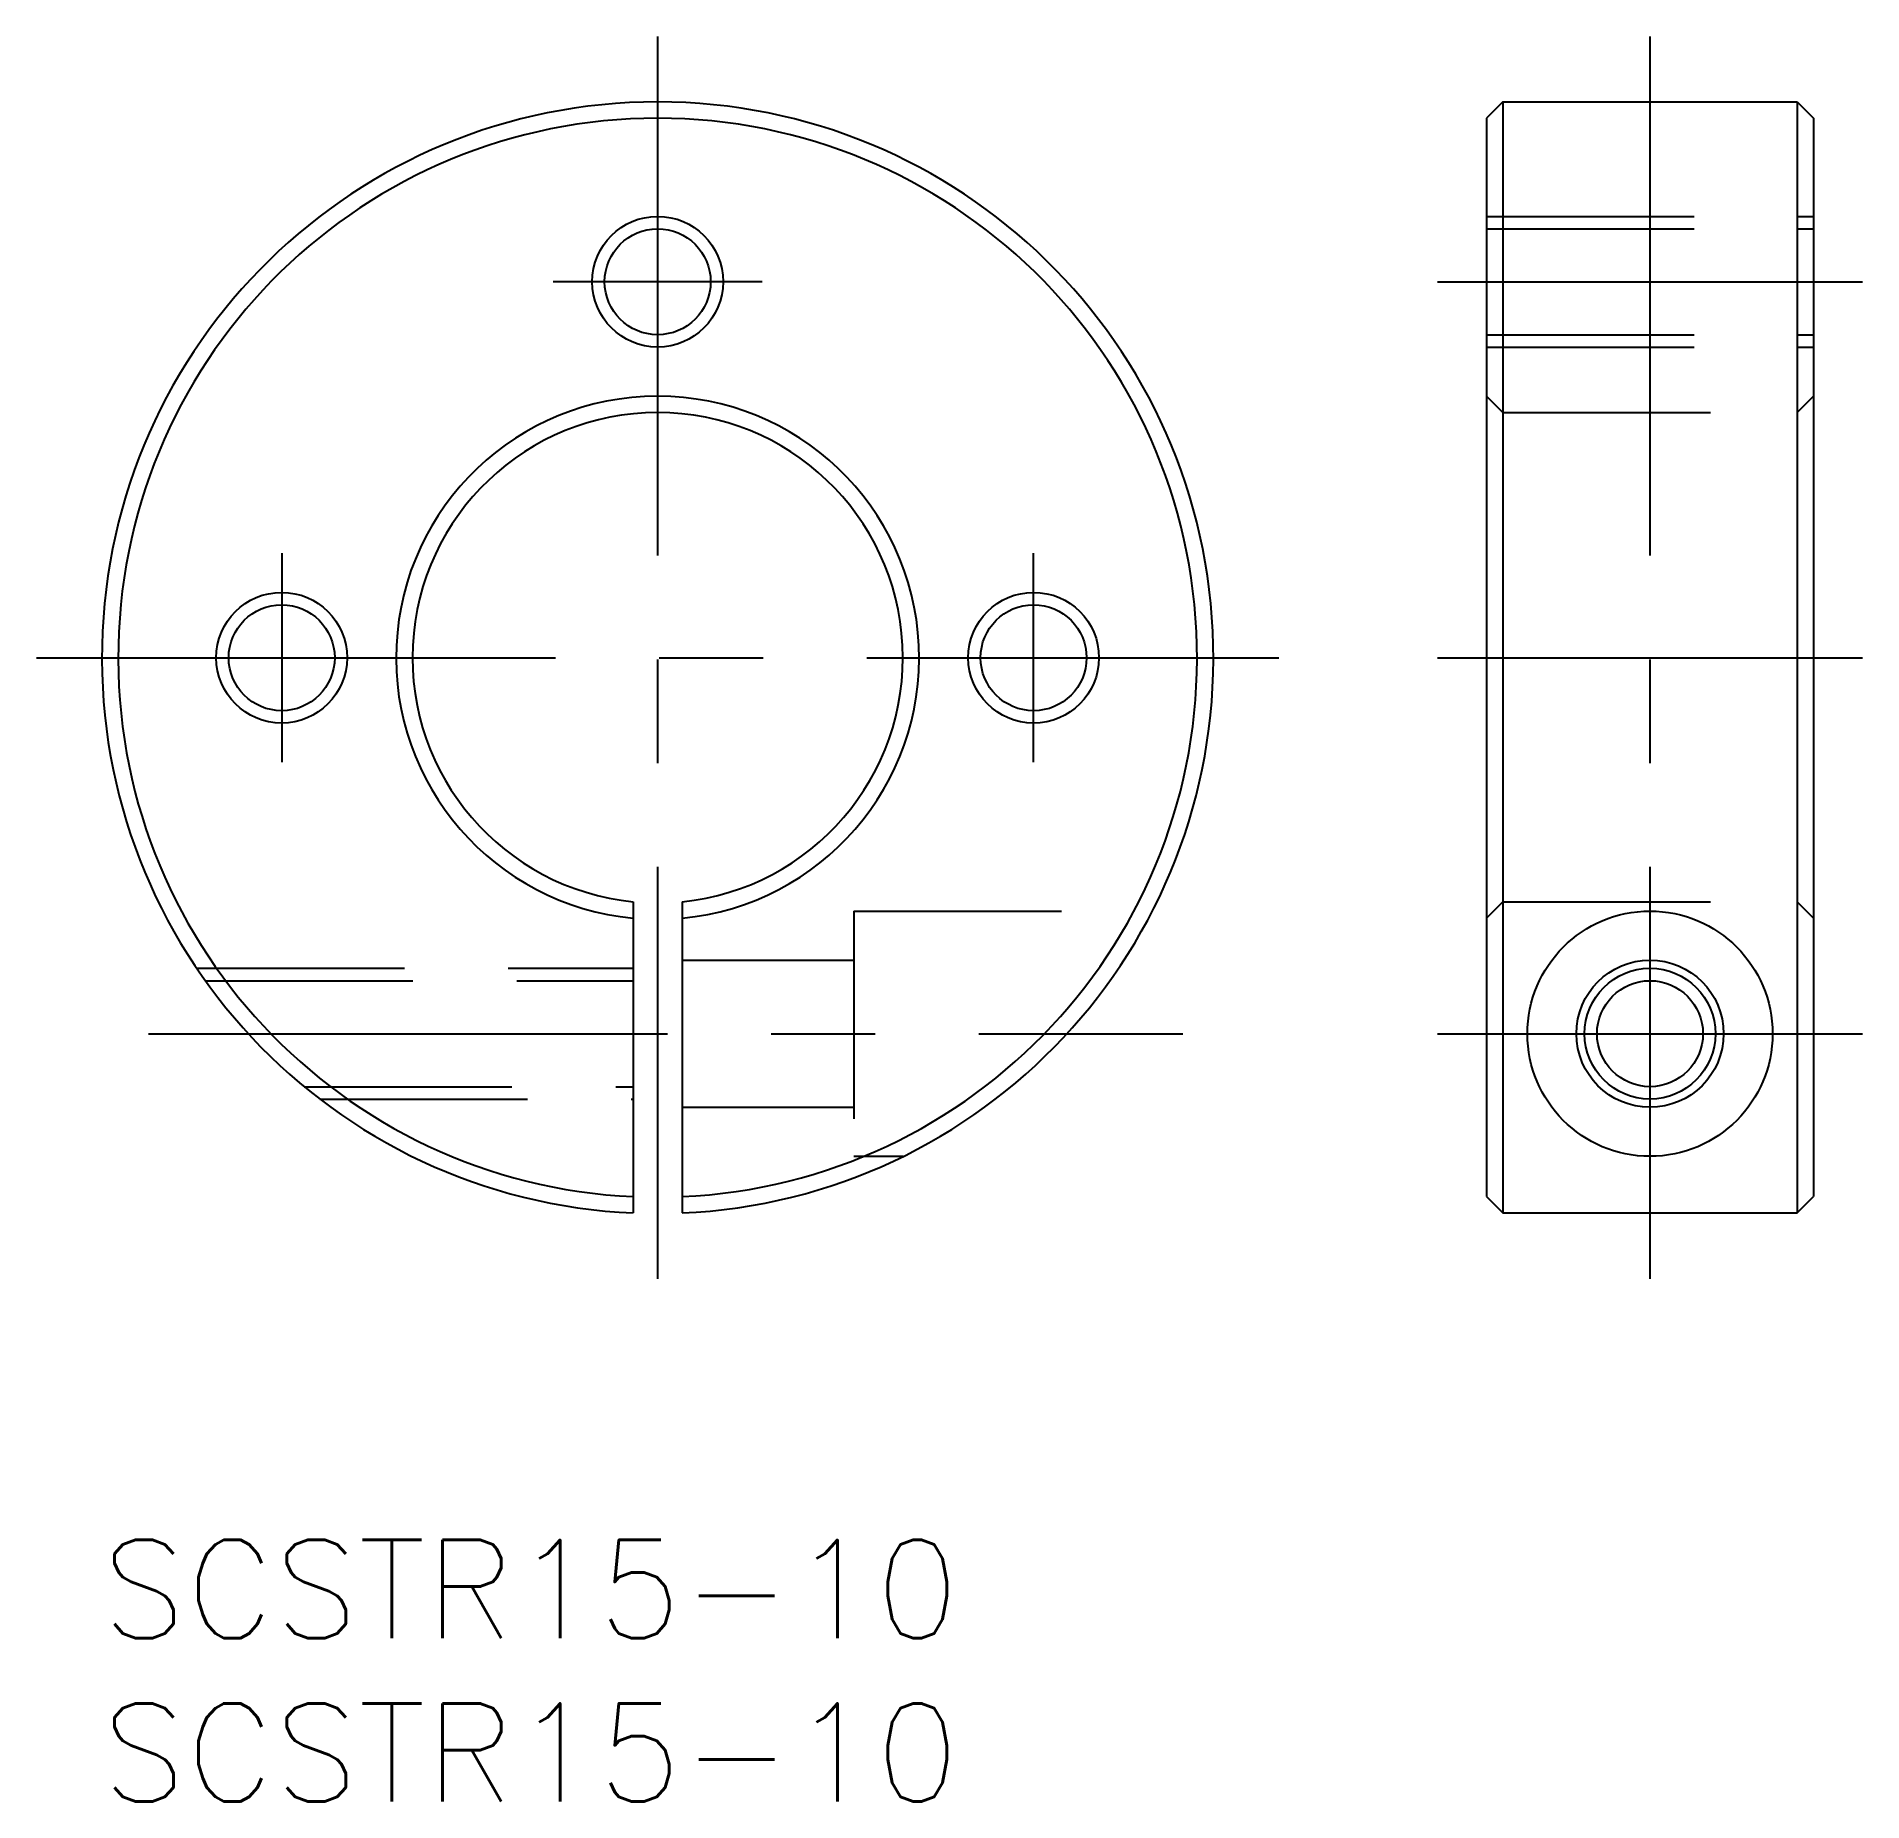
# Model space of a CAD drawing. Extents: x -2 to 53.9, y -8 to 46.
import ezdxf

# ---------------------------------------------------------------- set-up
doc = ezdxf.new("R2010")
doc.units = 0
doc.header["$LTSCALE"] = 0.5
doc.linetypes.add('CENTER', pattern=[50.8, 31.75, -6.35, 6.35, -6.35])
doc.linetypes.add('DASHED', pattern=[19.05, 12.7, -6.35])
for name, color, linetype in [('MSM_CENTER', 1, 'CENTER'), ('MSM_CONTINUOUS', 7, 'CONTINUOUS'), ('MSM_DASHED', 4, 'DASHED'), ('MSM_NARROW', 5, 'CONTINUOUS'), ('MSM_PART_NUMBER', 7, 'CONTINUOUS')]:
    doc.layers.add(name, color=color, linetype=linetype)
doc.styles.get("Standard").update_dxf_attribs({"font": 'txt.shx', "height": 3, "bigfont": 'bigfont.shx'})

# ---------------------------------------------------------------- blocks, each defined once
blk = doc.blocks.new('*U3')
at = {"layer": 'MSM_PART_NUMBER'}
blk.add_text('SCSTR15-10', height=3, dxfattribs=at).set_placement((0, -3))
blk = doc.blocks.new('*U4')
at = {"layer": 'MSM_PART_NUMBER'}
blk.add_text('SCSTR15-10', height=3, dxfattribs=at).set_placement((0, -8))

msp = doc.modelspace()

# ---------------------------------------------------------------- linework, layer by layer
at = {"layer": 'MSM_CENTER'}
for p, q in [((17, 45.983), (17, 7.983)), ((47.355, 45.983), (47.355, 7.983)), ((20.193, 38.483), (13.807, 38.483)), ((40.855, 38.483), (53.855, 38.483)), ((5.5, 30.177), (5.5, 23.79)), ((28.5, 23.79), (28.5, 30.177)), ((-2, 26.983), (36, 26.983)), ((40.855, 26.983), (53.855, 26.983)), ((1.426, 15.483), (33.065, 15.483)), ((40.855, 15.483), (53.855, 15.483))]:
    msp.add_line(p, q, dxfattribs=at)
at = {"layer": 'MSM_CONTINUOUS'}
for p, q in [((42.855, 43.983), (42.355, 43.483)), ((42.855, 43.983), (42.855, 10)), ((42.855, 43.983), (51.855, 43.983)), ((51.855, 43.983), (51.855, 10)), ((51.855, 43.983), (52.355, 43.483)), ((42.355, 43.483), (42.355, 10.501)), ((52.355, 43.483), (52.355, 10.501)), ((16.25, 19.521), (16.25, 10)), ((17.75, 19.521), (17.75, 10)), ((42.355, 10.501), (42.855, 10)), ((51.855, 10), (52.355, 10.501)), ((42.855, 10), (51.855, 10))]:
    msp.add_line(p, q, dxfattribs=at)
for centre, radius in [((17, 38.483), 1.621), ((5.5, 26.983), 1.621), ((28.5, 26.983), 1.621), ((47.355, 15.483), 3.75), ((47.355, 15.483), 2.25), ((47.355, 15.483), 1.621)]:
    msp.add_circle(centre, radius, dxfattribs=at)
for radius, start, end in [(17, 272.5286, 267.4714), (16.5, 272.6053, 267.3947), (8, 275.3794, 264.6206), (7.5, 275.7392, 264.2608)]:
    msp.add_arc((17, 26.983), radius, start, end, dxfattribs=at)
at = {"layer": 'MSM_DASHED'}
for p, q in [((42.355, 40.483), (52.355, 40.483)), ((42.355, 40.104), (52.355, 40.104)), ((42.355, 36.862), (52.355, 36.862)), ((42.355, 36.483), (52.355, 36.483)), ((42.355, 34.983), (42.855, 34.483)), ((51.855, 34.483), (52.355, 34.983)), ((42.855, 34.483), (51.855, 34.483)), ((23, 19.233), (32.131, 19.233)), ((23, 19.233), (23, 11.733)), ((42.355, 19.019), (42.855, 19.521)), ((42.855, 19.521), (51.855, 19.521)), ((51.855, 19.521), (52.355, 19.019)), ((2.902, 17.483), (16.25, 17.483)), ((17.75, 17.733), (23, 17.733)), ((3.165, 17.104), (16.25, 17.104)), ((6.191, 13.862), (16.25, 13.862)), ((6.668, 13.483), (16.25, 13.483)), ((17.75, 13.233), (23, 13.233)), ((17.75, 13.233), (23, 13.233)), ((23, 11.733), (24.512, 11.733))]:
    msp.add_line(p, q, dxfattribs=at)
at = {"layer": 'MSM_NARROW'}
for centre in [(17, 38.483), (5.5, 26.983), (28.5, 26.983), (47.355, 15.483)]:
    msp.add_circle(centre, 2, dxfattribs=at)

# ---------------------------------------------------------------- block references
at = {"layer": 'MSM_CONTINUOUS'}
for name in ['*U3', '*U4']:
    msp.add_blockref(name, (0, 0), dxfattribs=at)

doc.saveas('drawing.dxf')
